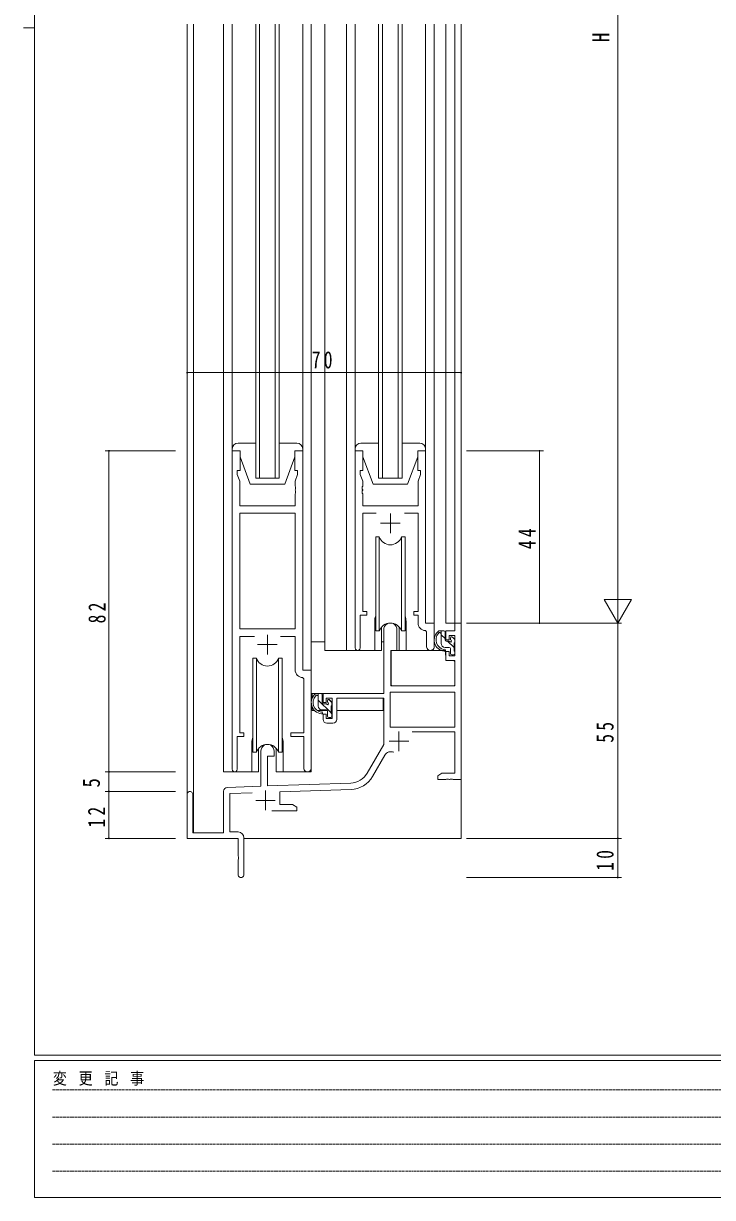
# Model space of a CAD drawing. Units: millimetres on the paper. Extents: x -397 to 397, y -282 to 282.
# Drawn here: x -396.7 to -220.7, y -282.1 to 17.9 of the extents above; entities that cross this region are included whole.
import ezdxf
from ezdxf.enums import TextEntityAlignment as Align

# ---------------------------------------------------------------- set-up
doc = ezdxf.new("R2010")
doc.units = ezdxf.units.MM
doc.linetypes.add('USER1', pattern=[0.375, 0.25, -0.125])
for name, color, linetype, lineweight in [('0-1_YKK_ZWAK', 7, 'Continuous', 18), ('0-3_YKK_11', 7, 'Continuous', 18), ('0-4_YKK_12', 2, 'Continuous', 18), ('0-5_YKK_13', 4, 'Continuous', 18), ('0-7_YKK_D', 6, 'Continuous', 18)]:
    doc.layers.add(name, color=color, linetype=linetype, lineweight=lineweight)
doc.styles.add('ＭＳ ゴシック', font='')
doc.styles.get('ＭＳ ゴシック').set_extended_font_data('MS Gothic')

msp = doc.modelspace()

# ---------------------------------------------------------------- linework, layer by layer
at = {"layer": '0-1_YKK_ZWAK'}
for p, q in [((-393.908, -245.7), (-393.908, 279.3)), ((-396.708, 16.8), (-393.908, 16.8)), ((376.092, -245.7), (-393.908, -245.7)), ((-393.908, -282.1), (-393.908, -247.1)), ((338.292, -247.1), (-393.908, -247.1)), ((-393.908, -282.1), (338.292, -282.1))]:
    msp.add_line(p, q, dxfattribs=at)
at = {"layer": '0-1_YKK_ZWAK', "linetype": 'USER1'}
for p, q in [((-389.31, -254.612), (-141.117, -254.612)), ((-389.31, -261.541), (-141.117, -261.541)), ((-389.31, -268.47), (-141.117, -268.47)), ((-389.31, -275.398), (-141.117, -275.398))]:
    msp.add_line(p, q, dxfattribs=at)
at = {"layer": '0-3_YKK_11'}
for p, q in [((-343.373, -91.332), (-343.373, -172.682)), ((-341.373, -91.332), (-343.373, -91.332)), ((-341.373, -96.332), (-341.373, -91.332)), ((-327.373, -91.332), (-327.373, -96.332)), ((-325.373, -91.332), (-327.373, -91.332)), ((-325.373, -147.332), (-325.373, -91.332)), ((-311.973, -91.332), (-311.973, -141.682)), ((-309.973, -91.332), (-311.973, -91.332)), ((-309.973, -96.332), (-309.973, -91.332)), ((-295.973, -91.332), (-295.973, -96.332)), ((-293.973, -91.332), (-295.973, -91.332)), ((-293.973, -135.332), (-293.973, -91.332)), ((-342.073, -96.332), (-341.373, -96.332)), ((-342.073, -97.332), (-342.073, -96.332)), ((-341.443, -99.062), (-342.073, -97.332)), ((-327.373, -96.332), (-326.673, -96.332)), ((-326.673, -97.332), (-327.303, -99.062)), ((-326.673, -96.332), (-326.673, -97.332)), ((-310.673, -96.332), (-309.973, -96.332)), ((-310.673, -97.332), (-310.673, -96.332)), ((-310.043, -99.062), (-310.673, -97.332)), ((-295.973, -96.332), (-295.273, -96.332)), ((-295.273, -97.332), (-295.903, -99.062)), ((-295.273, -96.332), (-295.273, -97.332)), ((-341.443, -105.332), (-341.443, -99.062)), ((-327.303, -99.062), (-327.303, -100.373)), ((-327.303, -100.373), (-327.183, -100.557)), ((-327.183, -101.106), (-327.303, -101.29)), ((-327.303, -101.29), (-327.303, -101.373)), ((-327.303, -101.373), (-327.183, -101.557)), ((-327.183, -100.557), (-327.183, -101.106)), ((-327.183, -101.557), (-327.183, -102.106)), ((-310.163, -100.557), (-310.043, -100.373)), ((-310.163, -101.106), (-310.163, -100.557)), ((-310.043, -101.29), (-310.163, -101.106)), ((-310.163, -101.557), (-310.043, -101.373)), ((-310.163, -102.106), (-310.163, -101.557)), ((-310.043, -100.373), (-310.043, -99.062)), ((-310.043, -101.373), (-310.043, -101.29)), ((-295.903, -99.062), (-295.903, -105.332)), ((-327.183, -102.106), (-327.303, -102.29)), ((-327.303, -102.29), (-327.303, -105.332)), ((-310.043, -102.29), (-310.163, -102.106)), ((-310.043, -105.332), (-310.043, -102.29)), ((-327.303, -105.332), (-341.443, -105.332)), ((-341.443, -107.262), (-341.443, -136.832)), ((-327.303, -107.262), (-341.443, -107.262)), ((-341.443, -107.262), (-341.443, -136.832)), ((-327.303, -136.832), (-327.303, -107.262)), ((-295.903, -105.332), (-310.043, -105.332)), ((-310.043, -107.262), (-306.56, -107.262)), ((-310.043, -132.332), (-310.043, -107.262)), ((-302.973, -107.332), (-302.973, -112.332)), ((-299.386, -107.262), (-295.903, -107.262)), ((-295.903, -107.262), (-295.903, -132.332)), ((-305.473, -109.832), (-300.473, -109.832)), ((-310.673, -133.332), (-308.973, -133.332)), ((-310.673, -141.682), (-310.673, -133.332)), ((-308.973, -132.332), (-310.043, -132.332)), ((-308.973, -133.332), (-308.973, -132.332)), ((-296.973, -132.332), (-296.973, -133.332)), ((-295.903, -132.332), (-296.973, -132.332)), ((-296.973, -133.332), (-295.903, -133.332)), ((-295.903, -133.332), (-295.903, -135.262)), ((-341.443, -136.832), (-327.303, -136.832)), ((-304.673, -153.332), (-304.673, -137.032)), ((-301.273, -137.032), (-301.273, -142.332)), ((-293.99, -137.26), (-293.703, -137.559)), ((-291.773, -135.332), (-293.973, -135.332)), ((-293.703, -137.559), (-293.703, -141.367)), ((-291.773, -141.367), (-291.773, -135.332)), ((-288.773, -137.332), (-286.503, -137.332)), ((-288.773, -139.632), (-288.773, -137.332)), ((-286.503, -135.332), (-284.873, -135.332)), ((-286.503, -137.332), (-286.503, -135.332)), ((-284.873, -135.332), (-284.873, -175.332)), ((-341.443, -138.762), (-337.723, -138.762)), ((-341.443, -163.332), (-341.443, -138.762)), ((-336.873, -140.832), (-331.873, -140.832)), ((-334.373, -138.332), (-334.373, -143.332)), ((-331.022, -138.762), (-327.303, -138.762)), ((-327.303, -138.762), (-327.303, -147.262)), ((-287.973, -139.632), (-288.773, -139.632)), ((-287.973, -138.532), (-287.973, -139.632)), ((-286.503, -138.532), (-287.973, -138.532)), ((-286.503, -143.732), (-286.503, -138.532)), ((-302.873, -142.332), (-302.873, -151.332)), ((-301.273, -142.332), (-302.873, -142.332)), ((-288.773, -142.632), (-287.973, -142.632)), ((-288.773, -144.932), (-288.773, -142.632)), ((-287.973, -142.632), (-287.973, -143.732)), ((-287.973, -143.732), (-286.503, -143.732)), ((-286.503, -144.932), (-288.773, -144.932)), ((-286.503, -151.332), (-286.503, -144.932)), ((-325.39, -149.26), (-325.103, -149.559)), ((-323.173, -147.332), (-325.373, -147.332)), ((-325.103, -149.559), (-325.103, -163.332)), ((-323.173, -172.367), (-323.173, -147.332)), ((-286.503, -152.962), (-303.043, -152.962)), ((-303.043, -152.962), (-303.043, -161.932)), ((-286.503, -152.962), (-303.043, -152.962)), ((-302.873, -151.332), (-286.503, -151.332)), ((-286.503, -161.932), (-286.503, -152.962)), ((-320.173, -153.332), (-304.673, -153.332)), ((-320.173, -155.632), (-320.173, -153.332)), ((-319.373, -155.632), (-320.173, -155.632)), ((-319.373, -154.532), (-319.373, -155.632)), ((-317.873, -154.532), (-319.373, -154.532)), ((-317.873, -159.732), (-317.873, -154.532)), ((-316.673, -154.532), (-316.673, -159.932)), ((-304.673, -154.532), (-316.673, -154.532)), ((-304.673, -166.332), (-304.673, -154.532)), ((-320.173, -158.632), (-319.373, -158.632)), ((-320.173, -159.932), (-320.173, -158.632)), ((-319.373, -158.632), (-319.373, -159.732)), ((-319.373, -159.732), (-317.873, -159.732)), ((-317.673, -160.932), (-319.173, -160.932)), ((-303.043, -161.932), (-286.503, -161.932)), ((-342.073, -164.332), (-340.373, -164.332)), ((-342.073, -172.682), (-342.073, -164.332)), ((-340.373, -163.332), (-341.443, -163.332)), ((-340.373, -164.332), (-340.373, -163.332)), ((-328.373, -163.332), (-328.373, -164.332)), ((-325.103, -163.332), (-328.373, -163.332)), ((-328.373, -164.332), (-325.103, -164.332)), ((-325.103, -164.332), (-325.103, -172.367)), ((-300.773, -163.032), (-300.773, -168.032)), ((-286.503, -163.132), (-297.374, -163.132)), ((-286.503, -173.702), (-286.503, -163.132)), ((-308.927, -173.7), (-304.673, -166.332)), ((-303.273, -165.532), (-298.273, -165.532)), ((-336.073, -177), (-336.073, -168.032)), ((-334.373, -169.332), (-334.373, -176.94)), ((-332.673, -169.332), (-334.373, -169.332)), ((-332.673, -168.032), (-332.673, -169.332)), ((-304.379, -169.083), (-307.515, -174.515)), ((-290.873, -174.332), (-289.781, -173.702)), ((-289.781, -173.702), (-286.503, -173.702)), ((-334.373, -176.94), (-313.082, -176.197)), ((-290.873, -175.332), (-290.873, -174.332)), ((-288.831, -175.332), (-290.873, -175.332)), ((-288.648, -175.212), (-288.831, -175.332)), ((-288.098, -175.212), (-288.648, -175.212)), ((-287.914, -175.332), (-288.098, -175.212)), ((-287.831, -175.332), (-287.914, -175.332)), ((-287.648, -175.212), (-287.831, -175.332)), ((-287.098, -175.212), (-287.648, -175.212)), ((-286.914, -175.332), (-287.098, -175.212)), ((-284.873, -175.332), (-286.914, -175.332)), ((-354.873, -190.332), (-354.873, -179.032)), ((-353.473, -179.032), (-353.473, -188.932)), ((-345.573, -188.932), (-345.573, -178.297)), ((-344.608, -177.298), (-336.073, -177)), ((-338.305, -178.709), (-343.943, -178.906)), ((-343.943, -178.906), (-343.943, -188.702)), ((-334.873, -178.132), (-334.873, -183.132)), ((-313.026, -177.826), (-331.173, -178.46)), ((-331.173, -178.46), (-331.173, -181.702)), ((-337.373, -180.632), (-332.373, -180.632)), ((-331.173, -181.702), (-327.964, -181.702)), ((-327.964, -181.702), (-326.873, -182.332)), ((-326.873, -182.332), (-326.873, -183.332)), ((-326.873, -183.332), (-333.223, -183.332)), ((-353.473, -188.932), (-345.573, -188.932)), ((-343.943, -188.702), (-341.873, -188.702)), ((-341.873, -190.332), (-354.873, -190.332)), ((-341.873, -194.873), (-341.873, -190.332)), ((-340.373, -190.202), (-340.373, -199.582)), ((-341.753, -195.057), (-341.873, -194.873)), ((-341.873, -195.79), (-341.753, -195.606)), ((-341.873, -199.582), (-341.873, -195.79)), ((-341.753, -195.606), (-341.753, -195.057))]:
    msp.add_line(p, q, dxfattribs=at)
for centre, radius, start, end in [((-302.973, -137.032), 1.7, 359.99999, 180.00001), ((-293.903, -135.262), 2, 180, 267.50807), ((-311.323, -141.682), 0.65, 179.99999, 0.00001), ((-292.738, -141.367), 0.965, 179.99999, 0.00001), ((-325.303, -147.262), 2, 180, 267.50807), ((-319.173, -159.932), 1, 180.00001, 269.99999), ((-317.673, -159.932), 1, 270.00001, 359.99999), ((-334.373, -168.032), 1.7, 359.99999, 180.00001), ((-302.82, -169.983), 1.8, 65.29866, 149.99999), ((-342.723, -172.682), 0.65, 179.99999, 0.00001), ((-324.138, -172.367), 0.965, 179.99999, 0.00001), ((-313.257, -171.2), 5, 271.99999, 330), ((-313.257, -171.2), 6.63, 272, 330), ((-354.173, -179.032), 0.7, 359.99999, 180.00001), ((-344.573, -178.297), 1, 91.99998, 180), ((-341.873, -190.202), 1.5, 0.00001, 89.99999), ((-341.123, -199.582), 0.75, 179.99999, 0.00001)]:
    msp.add_arc(centre, radius, start, end, dxfattribs=at)
at = {"layer": '0-4_YKK_12'}
for p, q in [((-354.873, -179.032), (-354.873, 17.668)), ((-353.243, 17.668), (-353.243, -188.932)), ((-345.573, 17.668), (-345.573, -173.332)), ((-337.373, -98.332), (-337.373, 17.669)), ((-336.373, 17.669), (-336.373, -98.332)), ((-332.373, -98.332), (-332.373, 17.669)), ((-323.173, 17.668), (-323.173, -173.332)), ((-319.672, 17.668), (-319.672, -142.332)), ((-314.173, 17.668), (-314.173, -142.332)), ((-305.973, -98.332), (-305.973, 17.669)), ((-304.973, 17.669), (-304.973, -98.332)), ((-300.973, -98.332), (-300.973, 17.669)), ((-291.773, 17.668), (-291.773, -135.632)), ((-288.773, 17.668), (-288.773, -135.332)), ((-286.503, -135.332), (-286.503, 17.668)), ((-284.873, 17.668), (-284.873, -135.332)), ((-306.973, -134.832), (-306.973, -142.332)), ((-298.973, -134.832), (-298.973, -142.332)), ((-291.773, -135.632), (-291.773, -135.332)), ((-286.203, -135.332), (-288.773, -135.332)), ((-306.973, -142.332), (-319.672, -142.332)), ((-292.745, -142.332), (-298.973, -142.332)), ((-338.373, -165.832), (-338.373, -173.332)), ((-330.373, -165.832), (-330.373, -173.332)), ((-338.373, -173.332), (-345.573, -173.332)), ((-323.173, -173.332), (-330.373, -173.332)), ((-284.873, -174.832), (-284.873, -190.332)), ((-340.373, -190.332), (-284.873, -190.332))]:
    msp.add_line(p, q, dxfattribs=at)
for points in [[(-331.373, 17.669), (-331.373, -98.332), (-337.373, -98.332)], [(-299.973, 17.669), (-299.973, -98.332), (-305.973, -98.332)]]:
    msp.add_lwpolyline(points, dxfattribs=at)
for centre, start, end in [((-302.973, -134.832), 159.63587, 180), ((-302.973, -134.832), 0, 20.36413), ((-334.373, -165.832), 159.63587, 180), ((-334.373, -165.832), 0, 20.36413)]:
    msp.add_arc(centre, 4, start, end, dxfattribs=at)
at = {"layer": '0-5_YKK_13'}
for p, q in [((-343.373, 17.668), (-343.373, -90.832)), ((-325.373, 17.668), (-325.373, -90.832)), ((-311.973, 17.668), (-311.973, -90.832)), ((-293.973, 17.668), (-293.973, -90.832)), ((-337.373, -89.332), (-341.873, -89.332)), ((-326.873, -89.332), (-331.373, -89.332)), ((-305.973, -89.332), (-310.473, -89.332)), ((-295.473, -89.332), (-299.973, -89.332)), ((-341.373, -92.832), (-338.773, -99.832)), ((-327.373, -92.832), (-329.973, -99.832)), ((-327.373, -92.832), (-327.373, -91.332)), ((-309.973, -92.832), (-307.373, -99.832)), ((-295.973, -92.832), (-298.573, -99.832)), ((-295.973, -92.832), (-295.973, -91.332)), ((-338.773, -99.832), (-329.973, -99.832)), ((-307.373, -99.832), (-298.573, -99.832)), ((-306.723, -113.332), (-306.723, -137.332)), ((-305.801, -113.332), (-306.723, -113.332)), ((-305.801, -137.332), (-305.801, -113.332)), ((-300.144, -137.332), (-300.144, -113.332)), ((-306.723, -137.332), (-305.801, -137.332)), ((-300.144, -137.332), (-299.223, -137.332)), ((-289.303, -137.332), (-290.603, -137.332)), ((-290.003, -140.532), (-290.003, -137.332)), ((-289.003, -139.632), (-289.003, -137.632)), ((-323.168, -153.332), (-323.168, -140.132)), ((-319.672, -140.132), (-323.168, -140.132)), ((-305.223, -140.132), (-304.673, -140.132)), ((-289.003, -139.304), (-290.003, -138.304)), ((-288.064, -139.932), (-288.703, -139.932)), ((-286.703, -141.604), (-288.375, -139.932)), ((-287.603, -139.132), (-287.603, -139.471)), ((-286.59, -139.419), (-287.09, -138.919)), ((-286.703, -142.432), (-286.703, -140.432)), ((-286.503, -140.232), (-286.503, -139.632)), ((-302.748, -142.629), (-302.803, -148.832)), ((-288.871, -142.332), (-302.448, -142.332)), ((-287.903, -141.532), (-289.003, -141.532)), ((-287.603, -141.832), (-287.603, -143.132)), ((-287.303, -143.432), (-286.803, -143.432)), ((-286.503, -143.132), (-286.503, -142.632)), ((-338.123, -144.332), (-338.123, -168.332)), ((-337.201, -144.332), (-338.123, -144.332)), ((-337.201, -168.332), (-337.201, -144.332)), ((-331.544, -168.332), (-331.544, -144.332)), ((-302.768, -144.832), (-302.873, -144.832)), ((-286.503, -148.832), (-286.534, -145.229)), ((-302.873, -149.762), (-302.794, -149.84)), ((-302.803, -148.832), (-302.783, -151.034)), ((-286.522, -151.034), (-286.503, -148.832)), ((-302.483, -151.332), (-286.822, -151.332)), ((-304.973, -153.332), (-323.168, -153.332)), ((-322.968, -153.332), (-322.968, -154.583)), ((-320.703, -153.332), (-322.003, -153.332)), ((-321.403, -156.532), (-321.403, -153.332)), ((-318.103, -158.287), (-321.403, -154.987)), ((-320.403, -155.632), (-320.403, -153.632)), ((-319.464, -155.932), (-320.103, -155.932)), ((-319.003, -155.132), (-319.003, -155.471)), ((-317.903, -155.659), (-318.729, -154.833)), ((-317.99, -155.419), (-318.49, -154.919)), ((-317.903, -156.232), (-317.903, -155.632)), ((-304.768, -154.612), (-304.768, -157.632)), ((-322.968, -156.722), (-322.968, -157.632)), ((-322.968, -157.632), (-322.388, -157.632)), ((-321.691, -157.632), (-319.079, -157.632)), ((-319.303, -157.532), (-320.403, -157.532)), ((-319.003, -157.832), (-319.003, -159.132)), ((-318.103, -158.432), (-318.103, -156.432)), ((-318.103, -157.632), (-317.873, -157.632)), ((-317.903, -159.132), (-317.903, -158.632)), ((-304.768, -157.632), (-316.673, -157.632)), ((-318.703, -159.432), (-318.203, -159.432)), ((-336.623, -167.347), (-336.623, -173.332)), ((-332.123, -173.332), (-332.123, -167.347)), ((-338.123, -168.332), (-337.201, -168.332)), ((-331.544, -168.332), (-330.623, -168.332)), ((-338.373, -173.332), (-336.623, -173.332)), ((-332.123, -173.332), (-330.373, -173.332))]:
    msp.add_line(p, q, dxfattribs=at)
for points in [[(-343.373, -90.832), (-343.373, -91.332), (-341.373, -91.332), (-341.373, -92.832)], [(-327.373, -91.332), (-325.373, -91.332), (-325.373, -90.832)], [(-311.973, -90.832), (-311.973, -91.332), (-309.973, -91.332), (-309.973, -92.832)], [(-295.973, -91.332), (-293.973, -91.332), (-293.973, -90.832)], [(-299.223, -137.332), (-299.223, -113.332), (-300.144, -113.332)], [(-305.223, -136.347), (-305.223, -142.332), (-306.973, -142.332)], [(-298.973, -142.332), (-300.723, -142.332), (-300.723, -136.347)], [(-288.871, -142.332), (-288.803, -144.932), (-286.834, -144.932)], [(-330.623, -168.332), (-330.623, -144.332), (-331.544, -144.332)]]:
    msp.add_lwpolyline(points, dxfattribs=at)
for centre, radius, start, end in [((-341.873, -90.832), 1.5, 90, 180), ((-326.873, -90.832), 1.5, 0, 90), ((-310.473, -90.832), 1.5, 90, 180), ((-295.473, -90.832), 1.5, 0, 90), ((-302.973, -112.332), 3, 199.4715, 340.5285), ((-302.973, -138.332), 3, 19.47123, 160.52877), ((-288.888, -139.652), 2.885, 126.45193, 263.90389), ((-290.863, -137.736), 0.3, 301.6219, 336.95039), ((-290.403, -137.932), 0.2, 36.8699, 156.95039), ((-290.003, -137.632), 0.3, 216.8699, 270), ((-289.303, -137.632), 0.3, 0, 90), ((-288.803, -139.619), 2.504, 139.45806, 259.25217), ((-289.003, -140.532), 1, 180, 270), ((-288.703, -139.632), 0.3, 180, 270), ((-288.064, -140.232), 0.3, 33.05573, 90), ((-287.603, -139.932), 0.25, 213.05573, 56.94427), ((-287.303, -139.132), 0.3, 45, 180), ((-287.303, -139.471), 0.3, 180, 236.94427), ((-286.703, -140.232), 0.2, 270, 0), ((-286.803, -139.632), 0.3, 0, 45), ((-302.448, -142.632), 0.3, 90, 179.5), ((-289.124, -142.282), 0.25, 253.6388, 125.58163), ((-287.903, -141.832), 0.3, 0, 90), ((-287.303, -143.132), 0.3, 180, 270), ((-286.803, -143.132), 0.3, 270, 0), ((-286.703, -142.632), 0.2, 0, 90), ((-334.373, -143.332), 3, 199.4715, 340.5285), ((-286.834, -145.232), 0.3, 0.5, 90), ((-302.483, -151.032), 0.3, 180.5, 270), ((-286.822, -151.032), 0.3, 270, 359.5), ((-320.288, -155.652), 2.885, 126.45193, 263.90389), ((-320.203, -155.619), 2.504, 139.45806, 259.25217), ((-322.263, -153.736), 0.3, 301.6219, 336.95039), ((-321.803, -153.932), 0.2, 36.8699, 156.95039), ((-321.403, -153.632), 0.3, 216.8699, 270), ((-320.703, -153.632), 0.3, 0, 90), ((-320.103, -155.632), 0.3, 180, 270), ((-319.464, -156.232), 0.3, 33.05573, 90), ((-319.003, -155.932), 0.25, 213.05573, 56.94427), ((-318.703, -155.132), 0.3, 45, 180), ((-318.703, -155.471), 0.3, 180, 236.94427), ((-318.203, -155.632), 0.3, 0, 45), ((-320.403, -156.532), 1, 180, 270), ((-320.524, -158.282), 0.25, 253.6388, 125.58163), ((-319.303, -157.832), 0.3, 0, 90), ((-318.103, -156.232), 0.2, 270, 0), ((-318.103, -158.632), 0.2, 0, 90), ((-318.703, -159.132), 0.3, 180, 270), ((-318.203, -159.132), 0.3, 270, 0), ((-334.373, -169.332), 3, 19.47123, 160.52877)]:
    msp.add_arc(centre, radius, start, end, dxfattribs=at)
at = {"layer": '0-7_YKK_D'}
for p, q in [((-244.873, 157.668), (-244.873, -128.332)), ((-354.873, -87.332), (-354.873, -70.332)), ((-354.873, -71.332), (-284.873, -71.332)), ((-284.873, -87.332), (-284.873, -70.332)), ((-357.873, -91.332), (-375.873, -91.332)), ((-374.873, -173.332), (-374.873, -91.332)), ((-283.503, -91.332), (-263.873, -91.332)), ((-264.873, -135.332), (-264.873, -91.332)), ((-244.873, -135.332), (-244.873, -123.207)), ((-244.873, -135.332), (-248.373, -129.269)), ((-241.373, -129.269), (-248.373, -129.269)), ((-244.873, -135.332), (-241.373, -129.269)), ((-283.503, -135.332), (-243.873, -135.332)), ((-283.503, -135.332), (-263.873, -135.332)), ((-283.503, -135.332), (-243.873, -135.332)), ((-244.873, -135.332), (-244.873, -190.332)), ((-357.873, -173.332), (-375.873, -173.332)), ((-357.873, -173.332), (-375.873, -173.332)), ((-374.873, -178.332), (-374.873, -173.332)), ((-357.873, -178.332), (-375.873, -178.332)), ((-357.873, -178.332), (-375.873, -178.332)), ((-374.873, -178.332), (-374.873, -190.332)), ((-357.873, -190.332), (-375.873, -190.332)), ((-283.503, -190.332), (-243.873, -190.332)), ((-283.503, -190.332), (-243.873, -190.332)), ((-244.873, -190.332), (-244.873, -200.332)), ((-283.503, -200.332), (-243.873, -200.332))]:
    msp.add_line(p, q, dxfattribs=at)
for centre, start, end in [((-354.873, -71.332), 0, 180), ((-354.873, -71.332), 180, 0), ((-284.873, -71.332), 0, 180), ((-284.873, -71.332), 180, 0), ((-374.873, -91.332), 90, 270), ((-374.873, -91.332), 270, 90), ((-264.873, -91.332), 90, 270), ((-264.873, -91.332), 270, 90), ((-264.873, -135.332), 90, 270), ((-264.873, -135.332), 270, 90), ((-374.873, -173.332), 90, 270), ((-374.873, -173.332), 90, 270), ((-374.873, -173.332), 270, 90), ((-374.873, -173.332), 270, 90), ((-374.873, -178.332), 90, 270), ((-374.873, -178.332), 90, 270), ((-374.873, -178.332), 270, 90), ((-374.873, -178.332), 270, 90), ((-374.873, -190.332), 90, 270), ((-374.873, -190.332), 270, 90), ((-244.873, -190.332), 90, 270), ((-244.873, -190.332), 90, 270), ((-244.873, -190.332), 270, 90), ((-244.873, -190.332), 270, 90), ((-244.873, -200.332), 90, 270), ((-244.873, -200.332), 270, 90)]:
    msp.add_arc(centre, 0.106, start, end, dxfattribs=at)

# ---------------------------------------------------------------- texts
at = {"layer": '0-1_YKK_ZWAK', "insert": (-389.194, -253.547), "char_height": 3.079, "attachment_point": 7, "style": 'ＭＳ ゴシック'}
msp.add_mtext('\\T1.23;\\W0.85;変\\~更\\~記\\~事', dxfattribs=at)
at = {"layer": '0-7_YKK_D', "color": 7, "style": 'ＭＳ ゴシック', "width": 0.8}
for s, p in [('H', (-245.673, 13.121)), ('5', (-375.873, -177.342))]:
    msp.add_text(s, height=4.399, rotation=90, dxfattribs=at).set_placement(p, align=Align.BOTTOM_LEFT)
at = {"layer": '0-7_YKK_D', "color": 7, "insert": (-323.064, -70.332), "char_height": 4.399, "attachment_point": 7, "style": 'ＭＳ ゴシック'}
msp.add_mtext('\\T1.37;\\W0.75;70', dxfattribs=at)
at = {"layer": '0-7_YKK_D', "color": 7, "char_height": 4.399, "attachment_point": 7, "rotation": 90, "style": 'ＭＳ ゴシック'}
for s, insert in [('\\T1.37;\\W0.75;44', (-265.873, -116.438)), ('\\T1.37;\\W0.75;82', (-375.673, -135.414)), ('\\T1.37;\\W0.75;55', (-245.873, -165.902)), ('\\T1.37;\\W0.75;12', (-375.873, -187.584)), ('\\T1.37;\\W0.75;10', (-245.873, -198.633))]:
    msp.add_mtext(s, dxfattribs=dict(at, insert=insert))

doc.saveas('drawing.dxf')
